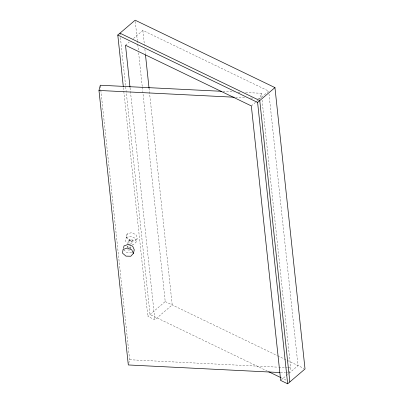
<?xml version="1.0" encoding="UTF-8"?>
<svg xmlns="http://www.w3.org/2000/svg" width="404" height="404" viewBox="0 0 404 404"><rect width="100%" height="100%" fill="white"/><g stroke="black" fill="none" stroke-linecap="round" stroke-linejoin="round"><path stroke-width="0.3" stroke-dasharray="2.02 1.52" d="M127.316 247.521L127.492 246.319L128.866 245.814M128.598 244.208L133.461 244.577L136.31 241.9L137.219 238.325L135.911 234.623L131.426 232.679L127.149 233.961L125.386 241.077L128.199 243.814M127.149 233.961L126.295 237.496L129.512 240.627L134.37 240.996L137.219 238.325M128.891 241.026L128.603 242.208L129.679 243.253L131.305 243.375L132.254 242.486L132.633 240.991L132.194 239.759L130.699 239.107L129.27 239.537L128.891 241.026L130.32 240.597L131.815 241.249L132.254 242.486M129.27 239.537L128.982 240.718L130.058 241.764L131.684 241.885L132.633 240.991M127.24 247.314L127.492 246.319M130.694 248.606L130.947 247.612L130.406 246.389L129.381 246.006M128.755 363.216L129.639 359.737L100.838 90.243M245.617 92.501L261.343 93.289L260.019 98.51L256.873 98.354M289.355 373.018L290.678 367.797L262.08 100.182M130.083 248.561L130.947 247.612M125.513 45.258L129.265 42.051M133.487 38.446L142.87 30.431L268.695 91.097L256.03 101.914M251.339 105.924L255.56 102.313M149.031 88.092L172.205 304.939L154.848 319.766L147.859 316.398L165.216 301.571L142.849 92.269M280.674 380.432L285.694 376.144M286.168 375.74L288.542 373.71M289.017 373.306L298.031 365.605L269.029 94.228M126.235 237.542L130.517 236.259L135.002 238.198L136.31 241.9M129.704 250.051L128.088 250.01L126.937 249.016M131.704 252.667L126.866 252.55L123.846 249.935M222.973 91.37L234.295 91.935M238.067 92.127L240.582 92.248M235.482 97.283L246.177 97.819M250.581 98.036L253.096 98.162M129.639 359.737L278.098 367.17M278.73 367.201L285.017 367.514M285.648 367.544L287.532 367.64M288.163 367.67L290.678 367.797M280.548 372.574L285.577 372.826M286.209 372.862L288.097 372.953M128.487 247.304L130.027 247.879M165.216 301.571L277.063 355.495M277.629 355.767L286.699 360.141M287.264 360.413L303.944 368.458M267.544 371.2L150.03 314.544L126.189 91.45M281.144 377.755L286.072 380.134M261.343 93.289L261.812 97.677M142.87 30.431L144.475 45.475M144.879 49.232L145.349 53.621M135.279 21.452L137.289 40.254M137.355 40.88L138.36 50.278M138.628 52.788L142.243 86.628M142.314 87.254L142.779 91.637M130.068 87.875L154.848 319.766M119.958 33.173L120.16 35.052M120.427 37.557L126.119 90.824M123.417 87.663L123.75 90.799M123.816 91.425L147.859 316.398M100.369 85.855L100.773 89.617"/><path stroke-width="0.61" d="M123.589 248.359L123.942 245.955L128.058 244.44L132.658 246.167L134.279 249.829L133.371 253.409L130.795 256.247L125.957 256.131L122.503 253.141L123.033 249.531L127.149 248.021L131.749 249.748L133.371 253.409M279.916 372.544L128.315 364.958L98.98 90.451L100.303 85.229L221.71 91.304M123.281 86.411L117.791 35.027L135.148 20.2L274.952 87.602L305.02 368.973L287.663 383.8L280.674 380.432L251.339 105.924L125.513 45.258L130.002 87.249M287.663 383.8L257.595 102.429L274.952 87.602M98.98 90.451L234.224 97.218M119.958 33.173L259.767 100.576L289.835 381.947M117.791 35.027L257.595 102.429M268.675 371.746L280.578 377.482M145.48 54.873L149.031 88.092"/></g></svg>
